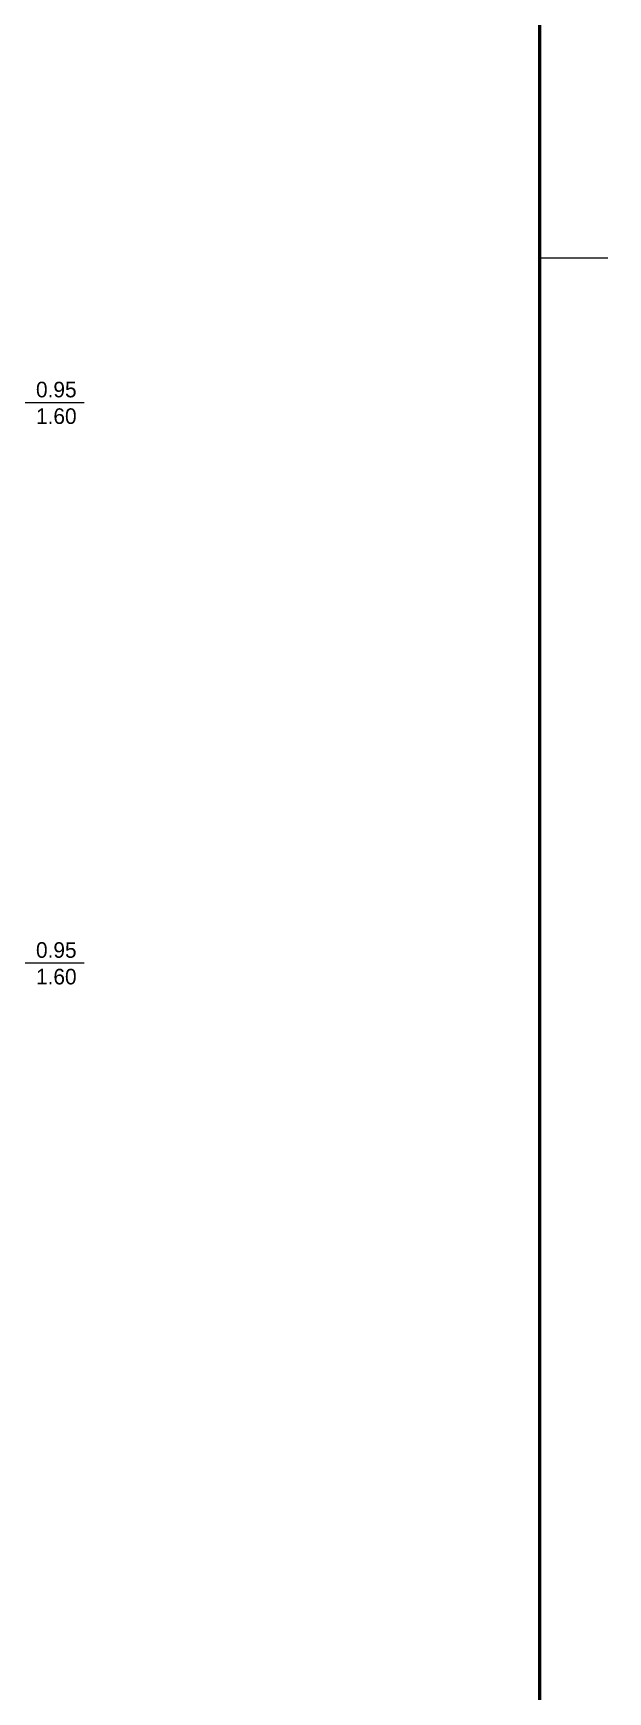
# Model space of a CAD drawing. Header units: metres. Extents: x 106 to 148.5, y -12.7 to 30.
# Drawn here: x 144.26 to 148.46, y 8.91 to 21.04 of the extents above; entities that cross this region are included whole.
import ezdxf

# ---------------------------------------------------------------- set-up
doc = ezdxf.new("R2010")
doc.units = ezdxf.units.M
doc.header["$LTSCALE"] = 0.508
doc.layers.add('Palazzina IT', color=7, linetype='Continuous')
doc.layers.add('squadratura', color=7, linetype='Continuous')
doc.styles.add('Century Gothic', font='GOTHIC.TTF')

msp = doc.modelspace()

# ---------------------------------------------------------------- linework, layer by layer
at = {"layer": 'Palazzina IT', "color": 7, "linetype": 'Continuous', "lineweight": 13}
for p, q in [((143.511, 18.343), (144.634, 18.343)), ((143.511, 14.243), (144.634, 14.243))]:
    msp.add_line(p, q, dxfattribs=at)
at = {"layer": 'squadratura', "color": 7, "linetype": 'Continuous', "lineweight": 53}
msp.add_line((147.964, 30), (147.964, -9.8), dxfattribs=at)
at = {"layer": 'squadratura', "color": 7, "linetype": 'Continuous', "lineweight": 15}
msp.add_line((147.964, 19.4), (148.464, 19.4), dxfattribs=at)

# ---------------------------------------------------------------- texts
at = {"layer": 'Palazzina IT', "color": 7, "char_height": 0.1141, "attachment_point": 1, "line_spacing_factor": 1.022525, "style": 'Century Gothic'}
for insert in [(144.282, 18.494), (144.282, 14.394)]:
    msp.add_mtext('0.95\\P1.60', dxfattribs=dict(at, insert=insert))

doc.saveas('drawing.dxf')
